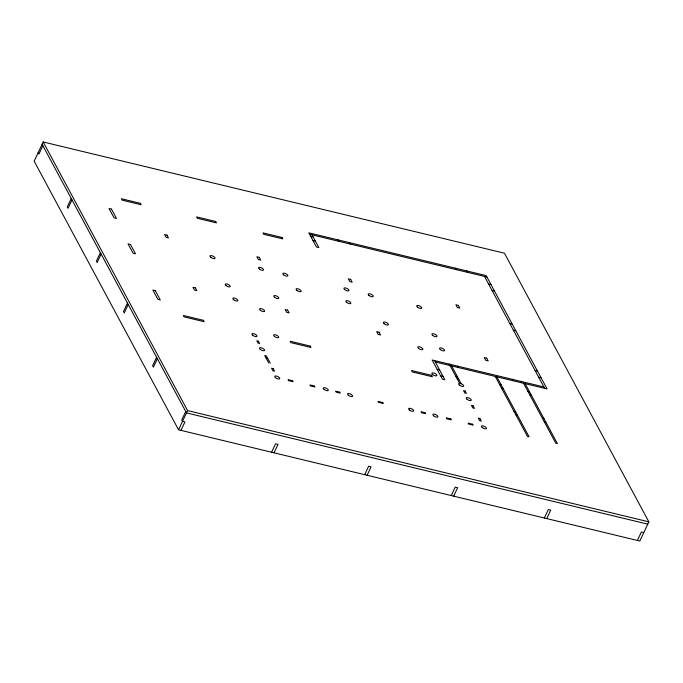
<?xml version="1.0" encoding="UTF-8"?>
<svg xmlns="http://www.w3.org/2000/svg" width="683" height="683" viewBox="0 0 683 683"><rect width="100%" height="100%" fill="white"/><g stroke="black" fill="none" stroke-linecap="round" stroke-linejoin="round"><path stroke-width="1.02" d="M43.183 141.962L34.15 161.154L178.545 429.786L639.817 541.038L648.85 521.846L504.455 253.214L43.183 141.962L187.577 410.594L648.85 521.846M42.858 145.675L38.88 154.127L38.12 152.71M71.228 198.463L67.258 206.906L68.018 208.324L71.988 199.88M100.358 252.659L96.388 261.102L97.148 262.52L101.118 254.076M127.465 303.09L123.495 311.533L124.255 312.951L128.225 304.507M156.595 357.286L152.625 365.729L153.385 367.147L157.355 358.703M185.733 411.49L181.755 419.934L182.515 421.343L184.948 421.932L180.969 430.375M178.545 429.786L187.577 410.594M271.603 452.231L275.582 443.788L278.007 444.377L274.037 452.82M364.671 474.676L368.649 466.233L371.074 466.822L367.104 475.266M451.258 495.559L455.237 487.116L457.661 487.705L453.691 496.148M544.325 518.004L548.304 509.561L550.729 510.15L546.759 518.593M637.393 540.449L641.363 532.006L643.796 532.595M309.587 234.252L486.928 277.025M310.739 236.386L313.164 236.975M313.019 240.638L315.452 241.219M488.55 283.974L490.983 284.563M492.119 290.616L494.552 291.206M509.834 323.563L512.259 324.152M513.403 330.205L515.827 330.794M535.165 370.69L537.589 371.279M538.733 377.332L541.158 377.921M543.899 386.945L432.117 359.984L442.439 379.193L444.872 379.774L434.542 360.573M435.302 361.981L547.083 388.943L486.168 275.608L308.827 232.843L316.451 247.015L318.876 247.605L312.02 234.841M437.146 369.349L439.579 369.938M499.597 384.572L501.22 384.964M527.925 391.402L529.547 391.794M455.809 376.282L457.431 376.674L461.221 383.718L459.599 383.334L449.243 364.116M501.476 388.055L503.089 388.448M529.795 394.894L531.417 395.278M457.106 378.698L458.728 379.091M440.561 375.701L442.994 376.282M514.043 411.439L515.656 411.823M542.362 418.269L543.984 418.662M515.913 414.923L517.535 415.315M544.24 421.752L545.854 422.145M266.114 358.114L267.727 358.507M647.766 524.151L186.493 412.899L42.098 144.267M484.503 276.436L544.658 388.354M466.745 270.929L467.505 272.338M525.167 383.658L557.422 443.66L555.808 443.276L523.554 383.265M520.881 381.396L521.641 382.804M455.416 268.197L456.176 269.606M512.37 379.338L513.129 380.755M496.848 376.828L529.094 436.83L527.481 436.437L495.226 376.435M457.755 366.173L458.515 367.582M451.651 365.926L457.431 376.674M349.406 242.627L350.166 244.036M338.076 239.895L338.836 241.304M270.297 363.279L266.31 355.877L264.697 355.484L268.675 362.886M140.433 203.338L121.369 198.736L122.129 200.153L141.193 204.746L140.433 203.338M215.691 221.488L196.627 216.887L197.387 218.304L216.451 222.897L215.691 221.488M282.053 237.488L262.989 232.894L263.749 234.303L282.813 238.905L282.053 237.488M111.466 209.1L109.032 208.511L114.061 217.86L116.486 218.449L111.466 209.1M166.993 235.097L164.56 234.508L166.063 237.3L168.488 237.889L166.993 235.097M259.25 257.346L256.817 256.757L258.319 259.549L260.744 260.138L259.25 257.346M350.695 279.398L348.262 278.809L349.764 281.601L352.189 282.19L350.695 279.398M458.327 305.361L455.894 304.772L457.397 307.563L459.821 308.144L458.327 305.361M130.462 244.446L128.037 243.857L133.057 253.214L135.49 253.794L130.462 244.446M195.364 287.876L192.939 287.295L194.433 290.087L196.866 290.668L195.364 287.876M287.62 310.125L285.187 309.544L286.689 312.336L289.122 312.916L287.62 310.125M379.065 332.186L376.64 331.596L378.134 334.388L380.568 334.977L379.065 332.186M486.697 358.14L484.264 357.559L485.767 360.342L488.191 360.931L486.697 358.14M155.289 290.634L152.855 290.044L157.884 299.393L160.309 299.982L155.289 290.634M203.432 320.318L183.317 315.469L184.077 316.878L204.191 321.736L203.432 320.318M310.253 346.085L290.138 341.227L290.898 342.644L311.013 347.493L310.253 346.085M431.639 375.36L411.525 370.502L412.284 371.919L432.399 376.768L431.639 375.36M465.149 391.035L463.526 390.642L464.781 392.981L466.404 393.365L465.149 391.035M258.413 341.167L256.791 340.783L258.046 343.122L259.668 343.506L258.413 341.167M473.046 405.736L471.432 405.343L472.849 407.973L474.463 408.366L473.046 405.736M273.157 368.598L271.535 368.205L272.952 370.843L274.566 371.228L273.157 368.598M479.893 418.457L478.271 418.073L479.688 420.702L481.302 421.095L479.893 418.457M292.589 380.79L288.072 379.697L288.576 380.644L293.101 381.737L292.589 380.79M314.445 386.057L309.92 384.973L310.432 385.912L314.948 387.005L314.445 386.057M339.673 392.144L335.66 391.18L336.164 392.119L340.177 393.092L339.673 392.144M382.728 402.526L377.947 401.373L378.45 402.313L383.24 403.474L382.728 402.526M425.031 412.737L421.018 411.764L421.531 412.711L425.543 413.676L425.031 412.737M450.771 418.944L446.247 417.851L446.759 418.79L451.275 419.883L450.771 418.944M472.619 424.211L468.103 423.119L468.606 424.066L473.131 425.15L472.619 424.211M252.71 335.276A2.766 1.084 25.2 0 0 256.919 336.292A2.766 1.084 25.2 0 0 253.675 333.663A2.766 1.084 25.2 0 0 252.71 335.276M260.308 349.414A2.766 1.084 25.2 0 0 264.517 350.43A2.766 1.084 25.2 0 0 261.273 347.801A2.766 1.084 25.2 0 0 260.308 349.414M275.514 377.699A2.766 1.084 25.2 0 0 279.714 378.706A2.766 1.084 25.2 0 0 276.47 376.085A2.766 1.084 25.2 0 0 275.514 377.699M324.066 389.404A2.766 1.084 25.2 0 0 328.267 390.42A2.766 1.084 25.2 0 0 325.031 387.79A2.766 1.084 25.2 0 0 324.066 389.404M348.339 395.261A2.766 1.084 25.2 0 0 352.548 396.277A2.766 1.084 25.2 0 0 349.303 393.647A2.766 1.084 25.2 0 0 348.339 395.261M409.416 409.988A2.766 1.084 25.2 0 0 413.616 411.004A2.766 1.084 25.2 0 0 410.372 408.374A2.766 1.084 25.2 0 0 409.416 409.988M433.688 415.845A2.766 1.084 25.2 0 0 437.897 416.861A2.766 1.084 25.2 0 0 434.653 414.231A2.766 1.084 25.2 0 0 433.688 415.845M482.249 427.558A2.766 1.084 25.2 0 0 486.45 428.565A2.766 1.084 25.2 0 0 483.205 425.944A2.766 1.084 25.2 0 0 482.249 427.558M467.044 399.282A2.766 1.084 25.2 0 0 471.253 400.289A2.766 1.084 25.2 0 0 468.009 397.668A2.766 1.084 25.2 0 0 467.044 399.282M459.446 385.135A2.766 1.084 25.2 0 0 463.655 386.151A2.766 1.084 25.2 0 0 460.41 383.522A2.766 1.084 25.2 0 0 459.446 385.135M432.638 374.574A2.766 1.084 25.2 0 0 436.838 375.582A2.766 1.084 25.2 0 0 433.594 372.961A2.766 1.084 25.2 0 0 432.638 374.574M274.455 336.42A2.766 1.084 25.2 0 0 278.664 337.436A2.766 1.084 25.2 0 0 275.42 334.807A2.766 1.084 25.2 0 0 274.455 336.42M210.791 257.295A2.766 1.084 25.2 0 0 215 258.311A2.766 1.084 25.2 0 0 211.756 255.681A2.766 1.084 25.2 0 0 210.791 257.295M225.996 285.579A2.766 1.084 25.2 0 0 230.197 286.587A2.766 1.084 25.2 0 0 226.961 283.966A2.766 1.084 25.2 0 0 225.996 285.579M233.595 299.717A2.766 1.084 25.2 0 0 237.795 300.725A2.766 1.084 25.2 0 0 234.559 298.104A2.766 1.084 25.2 0 0 233.595 299.717M260.402 310.278A2.766 1.084 25.2 0 0 264.611 311.294A2.766 1.084 25.2 0 0 261.367 308.665A2.766 1.084 25.2 0 0 260.402 310.278M274.549 297.284A2.766 1.084 25.2 0 0 278.758 298.3A2.766 1.084 25.2 0 0 275.514 295.671A2.766 1.084 25.2 0 0 274.549 297.284M259.352 269.008A2.766 1.084 25.2 0 0 263.553 270.024A2.766 1.084 25.2 0 0 260.317 267.394A2.766 1.084 25.2 0 0 259.352 269.008M296.892 290.369A2.766 1.084 25.2 0 0 301.101 291.385A2.766 1.084 25.2 0 0 297.856 288.755A2.766 1.084 25.2 0 0 296.892 290.369M283.624 274.865A2.766 1.084 25.2 0 0 287.833 275.881A2.766 1.084 25.2 0 0 284.589 273.251A2.766 1.084 25.2 0 0 283.624 274.865M346.631 302.364A2.766 1.084 25.2 0 0 350.84 303.38A2.766 1.084 25.2 0 0 347.596 300.751A2.766 1.084 25.2 0 0 346.631 302.364M344.702 289.592A2.766 1.084 25.2 0 0 348.902 290.608A2.766 1.084 25.2 0 0 345.658 287.978A2.766 1.084 25.2 0 0 344.702 289.592M384.17 323.725A2.766 1.084 25.2 0 0 388.379 324.741A2.766 1.084 25.2 0 0 385.135 322.111A2.766 1.084 25.2 0 0 384.17 323.725M368.974 295.449A2.766 1.084 25.2 0 0 373.183 296.465A2.766 1.084 25.2 0 0 369.938 293.835A2.766 1.084 25.2 0 0 368.974 295.449M418.585 348.432A2.766 1.084 25.2 0 0 422.794 349.448A2.766 1.084 25.2 0 0 419.55 346.819A2.766 1.084 25.2 0 0 418.585 348.432M417.526 307.154A2.766 1.084 25.2 0 0 421.735 308.17A2.766 1.084 25.2 0 0 418.491 305.54A2.766 1.084 25.2 0 0 417.526 307.154M432.732 335.438A2.766 1.084 25.2 0 0 436.932 336.446A2.766 1.084 25.2 0 0 433.696 333.825A2.766 1.084 25.2 0 0 432.732 335.438M440.33 349.576A2.766 1.084 25.2 0 0 444.531 350.584A2.766 1.084 25.2 0 0 441.295 347.963A2.766 1.084 25.2 0 0 440.33 349.576"/></g></svg>
